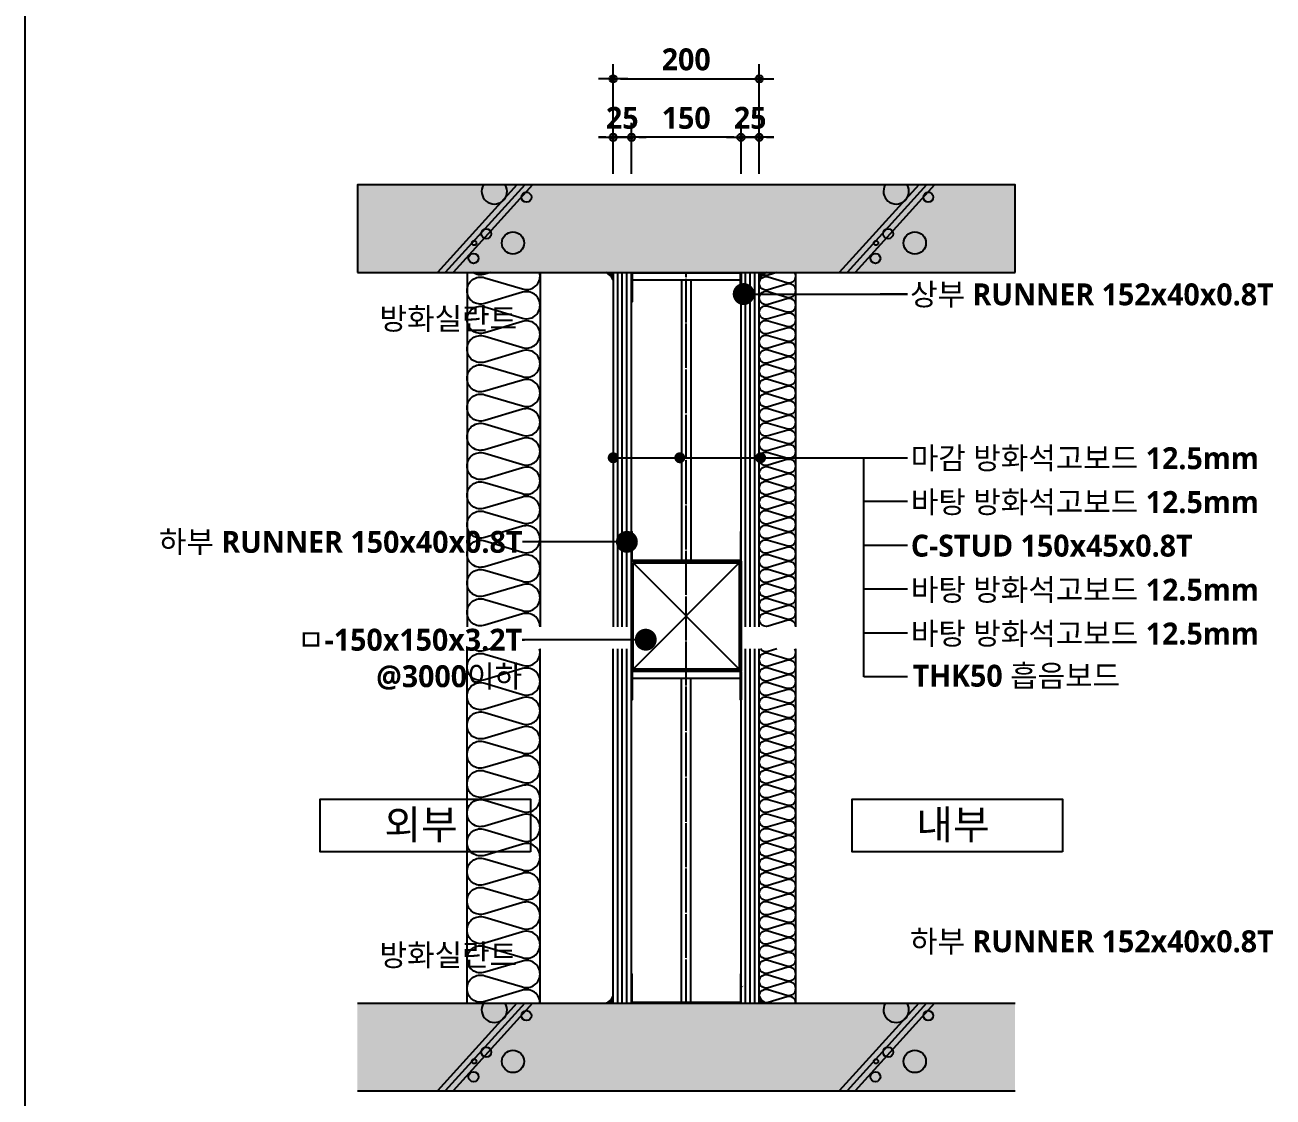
# Model space of a CAD drawing. Extents: x 200 to 24872, y 200 to 5740.
# Drawn here: x 10445 to 12153, y 2978 to 4445 of the extents above; entities that cross this region are included whole.
import ezdxf
from ezdxf.enums import TextEntityAlignment as Align

# ---------------------------------------------------------------- set-up
doc = ezdxf.new("R2010")
doc.units = 0
doc.header["$LTSCALE"] = 10
doc.header["$MEASUREMENT"] = 0
doc.header["$PDSIZE"] = -2
doc.linetypes.add('CEN', pattern=[62, 60, -1, 0, -1])
doc.layers.get('0').update_dxf_attribs({"linetype": 'CONTINUOUS'})
doc.layers.get('Defpoints').update_dxf_attribs({"color": 143, "linetype": 'CONTINUOUS'})
for name, color, linetype in [('A-253', 253, 'CONTINUOUS'), ('A-ANNO-GRA1', 7, 'CONTINUOUS'), ('A-ANNO-LEAD', 4, 'CONTINUOUS'), ('A-ANNO-TEXT1', 7, 'CONTINUOUS'), ('A-CON', 2, 'CONTINUOUS'), ('A-DIM', 7, 'CONTINUOUS'), ('A-ELE9', 9, 'CONTINUOUS'), ('A-FIN1', 6, 'CONTINUOUS'), ('A-insul', 251, 'CONTINUOUS'), ('A-LEADER', 7, 'CONTINUOUS'), ('A-ST-AXIS-BUB', 7, 'CONTINUOUS'), ('A-ST-AXIS-DIM', 7, 'CONTINUOUS'), ('A-STEEL', 7, 'CONTINUOUS'), ('A-WALL-DRY', 7, 'CONTINUOUS'), ('A-WALL-GW', 4, 'CONTINUOUS'), ('CEN', 1, 'CEN'), ('CHAN', 3, 'CONTINUOUS'), ('HAT', 5, 'CONTINUOUS'), ('HT', 8, 'CONTINUOUS'), ('경량철골1', 8, 'CONTINUOUS')]:
    doc.layers.add(name, color=color, linetype=linetype)
doc.layers.add('A-TEXT-DP', color=181, linetype='CONTINUOUS', plot=False)
doc.styles.add('2020음성 1차', font='NanumGothicBold.ttf')
doc.dimstyles.new('DLEADER', dxfattribs={"dimscale": 50, "dimtxt": 3, "dimasz": 3, "dimexe": 1, "dimexo": 8, "dimgap": 1, "dimtad": 1, "dimdec": 0, "dimrnd": 0.25, "dimdsep": 32, "dimtxsty": '2020음성 1차', "dimblk": 'DOT', "dimcen": 5, "dimclrd": 4, "dimclre": 4, "dimclrt": 3, "dimadec": 0, "dimazin": 0, "dimtfac": 1, "dimtdec": 0, "dimtix": 1, "dimtmove": 2, "dimatfit": 1, "dimldrblk": 'DOT', "dimfxl": 1, "dimarcsym": 0})
doc.dimstyles.new('RI-DOT-150', dxfattribs={"dimscale": 150, "dimtxt": 3, "dimasz": 1, "dimexe": 2, "dimexo": 2, "dimgap": 1, "dimtad": 1, "dimdec": 0, "dimzin": 9, "dimdsep": 46, "dimtxsty": '2020음성 1차', "dimcen": 0, "dimclrd": 256, "dimclre": 256, "dimclrt": 3, "dimadec": 0, "dimazin": 0, "dimtm": 1e-09, "dimtfac": 1, "dimtdec": 0, "dimtix": 1, "dimtmove": 2, "dimatfit": 3, "dimfxl": 1.25, "dimtolj": 1, "dimtzin": 0, "dimlwd": -1, "dimlwe": -1, "dimarcsym": 0})

# ---------------------------------------------------------------- blocks, each defined once
blk = doc.blocks.new('222')
at = {"layer": 'HT'}
for p, q in [((9529.35, 4310.29), (9583.73, 4370.29)), ((9540.15, 4310.29), (9594.53, 4370.29))]:
    blk.add_line(p, q, dxfattribs=at)
at = {"layer": 'HT', "color": 4}
blk.add_line((9534.75, 4310.29), (9589.13, 4370.29), dxfattribs=at)
at = {"layer": 'HT'}
for centre, radius in [((9542.83, 4350.06), 7.63), ((9569.78, 4360.57), 3.41), ((9569.39, 4350.02), 1.53), ((9561.07, 4343.74), 3.41), ((9533.57, 4318.74), 3.41)]:
    blk.add_circle(centre, radius, dxfattribs=at)
blk.add_arc((9555.55, 4314.72), 8.7, 329.37522, 210.62478, dxfattribs=at)
blk = doc.blocks.new('_Dot')
at = {"color": 0, "lineweight": -2}
blk.add_line((-0.5, 0), (-1, 0), dxfattribs=at)
at = {"color": 0, "const_width": 0.5}
blk.add_lwpolyline([(-0.25, 0, 1), (0.25, 0, 1)], format="xyb", close=True, dxfattribs=at)
blk = doc.blocks.new('SYM-DOT')
at = {"layer": 'A-LEADER', "const_width": 7.5}
blk.add_lwpolyline([(-7.1, 1.8, 1), (0.4, 1.8, 1)], format="xyb", close=True, dxfattribs=at)
blk = doc.blocks.new('DIMDOT')
at = {"layer": 'A-DIM', "color": 7, "linetype": 'Continuous'}
blk.add_line((-2, 0), (2, 0), dxfattribs=at)
for radius in [0.5, 0.25]:
    blk.add_circle((0, 0), radius, dxfattribs=at)
blk = doc.blocks.new('*D141')
at = {"layer": 'A-ST-AXIS-DIM'}
for p, q in [((11250, 4241.7), (11250, 4391.7)), ((11450, 4241.7), (11450, 4391.7)), ((11260, 4371.7), (11440, 4371.7))]:
    blk.add_line(p, q, dxfattribs=at)
at = {"layer": 'Defpoints', "color": 0}
for p in [(11450, 4371.7), (11250, 4226.7), (11450, 4226.7)]:
    blk.add_point(p, dxfattribs=at)
at = {"layer": 'A-ST-AXIS-DIM', "linetype": 'ByBlock', "xscale": 10, "yscale": 10, "zscale": 10, "rotation": 180}
blk.add_blockref('DIMDOT', (11250, 4371.7), dxfattribs=at)
at = {"layer": 'A-ST-AXIS-DIM', "linetype": 'ByBlock', "xscale": 10, "yscale": 10, "zscale": 10}
blk.add_blockref('DIMDOT', (11450, 4371.7), dxfattribs=at)
at = {"layer": 'A-ST-AXIS-DIM', "color": 3, "ltscale": 10, "insert": (11350, 4398.2), "char_height": 30, "attachment_point": 5, "style": '2020음성 1차'}
blk.add_mtext('\\A1;200', dxfattribs=at)
blk = doc.blocks.new('*D142')
at = {"layer": 'A-ST-AXIS-DIM'}
for p, q in [((11275, 4241.7), (11275, 4311.7)), ((11425, 4241.7), (11425, 4311.7)), ((11415, 4291.7), (11285, 4291.7))]:
    blk.add_line(p, q, dxfattribs=at)
at = {"layer": 'Defpoints', "color": 0}
for p in [(11275, 4291.7), (11275, 4226.7), (11425, 4226.7)]:
    blk.add_point(p, dxfattribs=at)
at = {"layer": 'A-ST-AXIS-DIM', "linetype": 'ByBlock', "xscale": 10, "yscale": 10, "zscale": 10, "rotation": 180}
blk.add_blockref('DIMDOT', (11275, 4291.7), dxfattribs=at)
at = {"layer": 'A-ST-AXIS-DIM', "linetype": 'ByBlock', "xscale": 10, "yscale": 10, "zscale": 10}
blk.add_blockref('DIMDOT', (11425, 4291.7), dxfattribs=at)
at = {"layer": 'A-ST-AXIS-DIM', "color": 3, "ltscale": 10, "insert": (11350, 4318.2), "char_height": 30, "attachment_point": 5, "style": '2020음성 1차'}
blk.add_mtext('\\A1;150', dxfattribs=at)
blk = doc.blocks.new('*D143')
at = {"layer": 'A-ST-AXIS-DIM'}
for p, q in [((11250, 4241.7), (11250, 4311.7)), ((11275, 4241.7), (11275, 4311.7)), ((11240, 4291.7), (11230, 4291.7)), ((11275, 4291.7), (11250, 4291.7)), ((11285, 4291.7), (11295, 4291.7))]:
    blk.add_line(p, q, dxfattribs=at)
at = {"layer": 'Defpoints', "color": 0}
for p in [(11250, 4291.7), (11250, 4226.7), (11275, 4226.7)]:
    blk.add_point(p, dxfattribs=at)
at = {"layer": 'A-ST-AXIS-DIM', "linetype": 'ByBlock', "xscale": 10, "yscale": 10, "zscale": 10}
blk.add_blockref('DIMDOT', (11250, 4291.7), dxfattribs=at)
at = {"layer": 'A-ST-AXIS-DIM', "linetype": 'ByBlock', "xscale": 10, "yscale": 10, "zscale": 10, "rotation": 180}
blk.add_blockref('DIMDOT', (11275, 4291.7), dxfattribs=at)
at = {"layer": 'A-ST-AXIS-DIM', "color": 3, "ltscale": 10, "insert": (11262.5, 4318.2), "char_height": 30, "attachment_point": 5, "style": '2020음성 1차'}
blk.add_mtext('\\A1;25', dxfattribs=at)
blk = doc.blocks.new('*D144')
at = {"layer": 'A-ST-AXIS-DIM'}
for p, q in [((11425, 4241.7), (11425, 4311.7)), ((11450, 4241.7), (11450, 4311.7)), ((11415, 4291.7), (11405, 4291.7)), ((11450, 4291.7), (11425, 4291.7)), ((11460, 4291.7), (11470, 4291.7))]:
    blk.add_line(p, q, dxfattribs=at)
at = {"layer": 'Defpoints', "color": 0}
for p in [(11425, 4291.7), (11425, 4226.7), (11450, 4226.7)]:
    blk.add_point(p, dxfattribs=at)
at = {"layer": 'A-ST-AXIS-DIM', "linetype": 'ByBlock', "xscale": 10, "yscale": 10, "zscale": 10}
blk.add_blockref('DIMDOT', (11425, 4291.7), dxfattribs=at)
at = {"layer": 'A-ST-AXIS-DIM', "linetype": 'ByBlock', "xscale": 10, "yscale": 10, "zscale": 10, "rotation": 180}
blk.add_blockref('DIMDOT', (11450, 4291.7), dxfattribs=at)
at = {"layer": 'A-ST-AXIS-DIM', "color": 3, "ltscale": 10, "insert": (11437.5, 4318.2), "char_height": 30, "attachment_point": 5, "style": '2020음성 1차'}
blk.add_mtext('\\A1;25', dxfattribs=at)

msp = doc.modelspace()

# ---------------------------------------------------------------- hatches: boundary and pattern name
at = {"layer": 'A-253'}
h = msp.add_hatch(color=256, dxfattribs=at)
h.dxf.hatch_style = 1
h.paths.add_polyline_path([(10900, 4106.7), (11800, 4106.7), (11800, 4226.7), (10900, 4226.7)])
h = msp.add_hatch(color=256, dxfattribs=at)
h.dxf.hatch_style = 1
h.paths.add_polyline_path([(10900, 3106.7), (11800, 3106.7), (11800, 2986.7), (10900, 2986.7)])
at = {"layer": 'HAT'}
h = msp.add_hatch(dxfattribs=at)
h.set_pattern_fill('ANSI31', color=256, scale=0.6, style=0)
h.set_pattern_definition([(45, (4518.7636, 6944.82555), (-0.42426407, 0.42426407), [])])
h.paths.add_polyline_path([(11250, 4106.7), (11240, 4106.7, -0.200138), (11250, 4096.8)])
h = msp.add_hatch(dxfattribs=at)
h.set_pattern_fill('ANSI31', color=256, scale=0.6, style=0)
h.set_pattern_definition([(45, (4568.7636, 6944.82555), (-0.42426407, 0.42426407), [])])
h.paths.add_polyline_path([(11450, 4106.7), (11460, 4106.7, 0.200138), (11450, 4096.8)])
h = msp.add_hatch(dxfattribs=at)
h.set_pattern_fill('ANSI31', color=256, scale=0.6, style=0)
h.set_pattern_definition([(45, (4518.7636, 5893.9594), (-0.42426407, 0.42426407), [])])
h.paths.add_polyline_path([(11250, 3106.7), (11240, 3106.7, 0.200138), (11250, 3116.6)])
h = msp.add_hatch(dxfattribs=at)
h.set_pattern_fill('ANSI31', color=256, scale=0.6, style=0)
h.set_pattern_definition([(45, (4568.7636, 5893.9594), (-0.42426407, 0.42426407), [])])
h.paths.add_polyline_path([(11450, 3106.7), (11460, 3106.7, -0.200138), (11450, 3116.6)])

# ---------------------------------------------------------------- linework, layer by layer
at = {"layer": 'A-ANNO-GRA1'}
msp.add_line((10445, 5740), (10445, 200), dxfattribs=at)
at = {"layer": 'A-ANNO-LEAD'}
for p, q in [((11592.9, 3553.3), (11592.9, 3853.3)), ((11652.9, 3793.3), (11592.9, 3793.3)), ((11652.9, 3733.3), (11592.9, 3733.3)), ((11652.9, 3673.3), (11592.9, 3673.3)), ((11652.9, 3613.3), (11592.9, 3613.3)), ((11652.9, 3553.3), (11592.9, 3553.3))]:
    msp.add_line(p, q, dxfattribs=at)
for points in [[(11244.6, 4101.3, 0, 12, 0), (11225.5, 4084.8, 0, 0, 0), (11171.6, 4039, 0, 0, 0), (11123.6, 4039, 0, 0, 0)], [(11426.3, 3129.6, 0, 12, 0), (11445.4, 3146.1, 0, 0, 0), (11494.3, 3191.9, 0, 0, 0), (11652.9, 3191.9, 0, 0, 0)], [(11244.6, 3110, 0, 12, 0), (11225.5, 3126.5, 0, 0, 0), (11171.6, 3172.4, 0, 0, 0), (11123.6, 3172.4, 0, 0, 0)]]:
    msp.add_lwpolyline(points, format="xyseb", dxfattribs=at)
msp.add_lwpolyline([(11250, 3853.3), (11600.8, 3853.3), (11652.9, 3853.3)], dxfattribs=at)
at = {"layer": 'A-CON'}
for p, q in [((10900, 4106.7), (11800, 4106.7)), ((10900, 3106.7), (11800, 3106.7))]:
    msp.add_line(p, q, dxfattribs=at)
at = {"layer": 'A-ELE9'}
for p, q in [((11500, 3621.7), (11500, 4106.7)), ((11500, 3106.7), (11500, 3591.7))]:
    msp.add_line(p, q, dxfattribs=at)
at = {"layer": 'A-FIN1'}
for centre, start, end in [((11233.1, 4089.7), 22.6698, 67.94), ((11466.9, 4089.7), 112.06, 157.3302), ((11233.1, 3123.6), 292.06, 337.3302), ((11466.9, 3123.6), 202.6698, 247.94)]:
    msp.add_arc(centre, 18.3, start, end, dxfattribs=at)
at = {"layer": 'A-insul'}
for points in [[(11150, 3621.7, 0.509267), (11150, 3621.7, 0.509267), (11125.8, 3639.4), (11074.2, 3624, -0.509267), (11050, 3641.7, -0.509267), (11074.2, 3659.4), (11125.8, 3644, 0.509267), (11150, 3661.7, 0.509267), (11125.8, 3679.4), (11074.2, 3664.1, -0.509267), (11050, 3681.7, -0.509267), (11074.2, 3699.4), (11125.8, 3684.1, 0.509267), (11150, 3701.7, 0.509267), (11125.8, 3719.4), (11074.2, 3704.1, -0.509267), (11050, 3721.7, -0.509267), (11074.2, 3739.4), (11125.8, 3724.1, 0.509267), (11150, 3741.7, 0.509267), (11125.8, 3759.4), (11074.2, 3744.1, -0.509267), (11050, 3761.8, -0.509267), (11074.2, 3779.4), (11125.8, 3764.1, 0.509267), (11150, 3781.8, 0.509267), (11125.8, 3799.4), (11074.2, 3784.1, -0.509267), (11050, 3801.8, -0.509267), (11074.2, 3819.4), (11125.8, 3804.1, 0.509267), (11150, 3821.8, 0.509267), (11125.8, 3839.5), (11074.2, 3824.1, -0.509267), (11050, 3841.8, -0.509267), (11074.2, 3859.5), (11125.8, 3844.1, 0.509267), (11150, 3861.8, 0.509267), (11125.8, 3879.5), (11074.2, 3864.2, -0.509267), (11050, 3881.8, -0.509267), (11074.2, 3899.5), (11125.8, 3884.2, 0.509267), (11150, 3901.8, 0.509267), (11125.8, 3919.5), (11074.2, 3904.2, -0.509267), (11050, 3921.8, -0.509267), (11074.2, 3939.5), (11125.8, 3924.2, 0.509267), (11150, 3941.8, 0.509267), (11125.8, 3959.5), (11074.2, 3944.2, -0.509267), (11050, 3961.9, -0.509267), (11074.2, 3979.5), (11125.8, 3964.2, 0.509267), (11150, 3981.9, 0.509267), (11125.8, 3999.5), (11074.2, 3984.2, -0.509267), (11050, 4001.9, -0.509267), (11074.2, 4019.5), (11125.8, 4004.2, 0.509267), (11150, 4021.9, 0.509267), (11125.8, 4039.6), (11074.2, 4024.2, -0.509267), (11050, 4041.9, -0.509267), (11074.2, 4059.6), (11125.8, 4044.2, 0.509267), (11150, 4061.9, 0.509267), (11125.8, 4079.6), (11074.2, 4064.3, -0.509267), (11050, 4081.9, -0.509267), (11074.2, 4099.6), (11125.8, 4084.3, 0.509267), (11150, 4101.9, 0.064962), (11149.4, 4106.7)], [(11082.3, 4106.7), (11074.2, 4104.3, -0.233634), (11058, 4106.7)], [(11500, 3621.7, 0.509267), (11500, 3621.7, 0.509267), (11487.9, 3630.5), (11462.1, 3622.9, -0.509267), (11450, 3631.7, -0.509267), (11462.1, 3640.5), (11487.9, 3632.9, 0.509267), (11500, 3641.7, 0.509267), (11487.9, 3650.5), (11462.1, 3642.9, -0.509267), (11450, 3651.7, -0.509267), (11462.1, 3660.5), (11487.9, 3652.9, 0.509267), (11500, 3661.7, 0.509267), (11487.9, 3670.5), (11462.1, 3662.9, -0.509267), (11450, 3671.7, -0.509267), (11462.1, 3680.5), (11487.9, 3672.9, 0.509267), (11500, 3681.7, 0.509267), (11487.9, 3690.5), (11462.1, 3682.9, -0.509267), (11450, 3691.7, -0.509267), (11462.1, 3700.5), (11487.9, 3692.9, 0.509267), (11500, 3701.7, 0.509267), (11487.9, 3710.6), (11462.1, 3702.9, -0.509267), (11450, 3711.7, -0.509267), (11462.1, 3720.6), (11487.9, 3712.9, 0.509267), (11500, 3721.7, 0.509267), (11487.9, 3730.6), (11462.1, 3722.9, -0.509267), (11450, 3731.7, -0.509267), (11462.1, 3740.6), (11487.9, 3732.9, 0.509267), (11500, 3741.7, 0.509267), (11487.9, 3750.6), (11462.1, 3742.9, -0.509267), (11450, 3751.7, -0.509267), (11462.1, 3760.6), (11487.9, 3752.9, 0.509267), (11500, 3761.7, 0.509267), (11487.9, 3770.6), (11462.1, 3762.9, -0.509267), (11450, 3771.8, -0.509267), (11462.1, 3780.6), (11487.9, 3772.9, 0.509267), (11500, 3781.8, 0.509267), (11487.9, 3790.6), (11462.1, 3782.9, -0.509267), (11450, 3791.8, -0.509267), (11462.1, 3800.6), (11487.9, 3792.9, 0.509267), (11500, 3801.8, 0.509267), (11487.9, 3810.6), (11462.1, 3802.9, -0.509267), (11450, 3811.8, -0.509267), (11462.1, 3820.6), (11487.9, 3812.9, 0.509267), (11500, 3821.8, 0.509267), (11487.9, 3830.6), (11462.1, 3823, -0.509267), (11450, 3831.8, -0.509267), (11462.1, 3840.6), (11487.9, 3833, 0.509267), (11500, 3841.8, 0.509267), (11487.9, 3850.6), (11462.1, 3843, -0.509267), (11450, 3851.8, -0.509267), (11462.1, 3860.6), (11487.9, 3853, 0.509267), (11500, 3861.8, 0.509267), (11487.9, 3870.6), (11462.1, 3863, -0.509267), (11450, 3871.8, -0.509267), (11462.1, 3880.6), (11487.9, 3873, 0.509267), (11500, 3881.8, 0.509267), (11487.9, 3890.6), (11462.1, 3883, -0.509267), (11450, 3891.8, -0.509267), (11462.1, 3900.6), (11487.9, 3893, 0.509267), (11500, 3901.8, 0.509267), (11487.9, 3910.7), (11462.1, 3903, -0.509267), (11450, 3911.8, -0.509267), (11462.1, 3920.7), (11487.9, 3913, 0.509267), (11500, 3921.8, 0.509267), (11487.9, 3930.7), (11462.1, 3923, -0.509267), (11450, 3931.8, -0.509267), (11462.1, 3940.7), (11487.9, 3933, 0.509267), (11500, 3941.8, 0.509267), (11487.9, 3950.7), (11462.1, 3943, -0.509267), (11450, 3951.8, -0.509267), (11462.1, 3960.7), (11487.9, 3953, 0.509267), (11500, 3961.8, 0.509267), (11487.9, 3970.7), (11462.1, 3963, -0.509267), (11450, 3971.9, -0.509267), (11462.1, 3980.7), (11487.9, 3973, 0.509267), (11500, 3981.9, 0.509267), (11487.9, 3990.7), (11462.1, 3983, -0.509267), (11450, 3991.9, -0.509267), (11462.1, 4000.7), (11487.9, 3993, 0.509267), (11500, 4001.9, 0.509267), (11487.9, 4010.7), (11462.1, 4003, -0.509267), (11450, 4011.9, -0.509267), (11462.1, 4020.7), (11487.9, 4013, 0.509267), (11500, 4021.9, 0.509267), (11487.9, 4030.7), (11462.1, 4023.1, -0.509267), (11450, 4031.9, -0.509267), (11462.1, 4040.7), (11487.9, 4033.1, 0.509267), (11500, 4041.9, 0.509267), (11487.9, 4050.7), (11462.1, 4043.1, -0.509267), (11450, 4051.9, -0.509267), (11462.1, 4060.7), (11487.9, 4053.1, 0.509267), (11500, 4061.9, 0.509267), (11487.9, 4070.7), (11462.1, 4063.1, -0.509267), (11450, 4071.9, -0.509267), (11462.1, 4080.7), (11487.9, 4073.1, 0.509267), (11500, 4081.9, 0.509267), (11487.9, 4090.7), (11462.1, 4083.1, -0.509267), (11450, 4091.9, -0.509267), (11462.1, 4100.7), (11487.9, 4093.1, 0.509267), (11500, 4101.9, 0.135505), (11498.7, 4106.7)], [(11474.2, 4106.7), (11462.1, 4103.1, -0.332027), (11451.6, 4106.7)], [(11150, 3106.7, 0.509267), (11150, 3106.7, 0.509267), (11125.8, 3124.4), (11074.2, 3109, -0.509267), (11050, 3126.7, -0.509267), (11074.2, 3144.4), (11125.8, 3129, 0.509267), (11150, 3146.7, 0.509267), (11125.8, 3164.4), (11074.2, 3149.1, -0.509267), (11050, 3166.7, -0.509267), (11074.2, 3184.4), (11125.8, 3169.1, 0.509267), (11150, 3186.7, 0.509267), (11125.8, 3204.4), (11074.2, 3189.1, -0.509267), (11050, 3206.7, -0.509267), (11074.2, 3224.4), (11125.8, 3209.1, 0.509267), (11150, 3226.7, 0.509267), (11125.8, 3244.4), (11074.2, 3229.1, -0.509267), (11050, 3246.8, -0.509267), (11074.2, 3264.4), (11125.8, 3249.1, 0.509267), (11150, 3266.8, 0.509267), (11125.8, 3284.4), (11074.2, 3269.1, -0.509267), (11050, 3286.8, -0.509267), (11074.2, 3304.4), (11125.8, 3289.1, 0.509267), (11150, 3306.8, 0.509267), (11125.8, 3324.5), (11074.2, 3309.1, -0.509267), (11050, 3326.8, -0.509267), (11074.2, 3344.5), (11125.8, 3329.1, 0.509267), (11150, 3346.8, 0.509267), (11125.8, 3364.5), (11074.2, 3349.2, -0.509267), (11050, 3366.8, -0.509267), (11074.2, 3384.5), (11125.8, 3369.2, 0.509267), (11150, 3386.8, 0.509267), (11125.8, 3404.5), (11074.2, 3389.2, -0.509267), (11050, 3406.8, -0.509267), (11074.2, 3424.5), (11125.8, 3409.2, 0.509267), (11150, 3426.8, 0.509267), (11125.8, 3444.5), (11074.2, 3429.2, -0.509267), (11050, 3446.9, -0.509267), (11074.2, 3464.5), (11125.8, 3449.2, 0.509267), (11150, 3466.9, 0.509267), (11125.8, 3484.5), (11074.2, 3469.2, -0.509267), (11050, 3486.9, -0.509267), (11074.2, 3504.5), (11125.8, 3489.2, 0.509267), (11150, 3506.9, 0.509267), (11125.8, 3524.6), (11074.2, 3509.2, -0.509267), (11050, 3526.9, -0.509267), (11074.2, 3544.6), (11125.8, 3529.2, 0.509267), (11150, 3546.9, 0.509267), (11125.8, 3564.6), (11074.2, 3549.3, -0.509267), (11050, 3566.9, -0.509267), (11074.2, 3584.6), (11125.8, 3569.3, 0.509267), (11150, 3586.9, 0.064962), (11149.4, 3591.7)], [(11082.3, 3591.7), (11074.2, 3589.3, -0.233634), (11058, 3591.7)], [(11500, 3106.7, 0.509267), (11500, 3106.7, 0.509267), (11487.9, 3115.5), (11462.1, 3107.9, -0.509267), (11450, 3116.7, -0.509267), (11462.1, 3125.5), (11487.9, 3117.9, 0.509267), (11500, 3126.7, 0.509267), (11487.9, 3135.5), (11462.1, 3127.9, -0.509267), (11450, 3136.7, -0.509267), (11462.1, 3145.5), (11487.9, 3137.9, 0.509267), (11500, 3146.7, 0.509267), (11487.9, 3155.5), (11462.1, 3147.9, -0.509267), (11450, 3156.7, -0.509267), (11462.1, 3165.5), (11487.9, 3157.9, 0.509267), (11500, 3166.7, 0.509267), (11487.9, 3175.5), (11462.1, 3167.9, -0.509267), (11450, 3176.7, -0.509267), (11462.1, 3185.5), (11487.9, 3177.9, 0.509267), (11500, 3186.7, 0.509267), (11487.9, 3195.6), (11462.1, 3187.9, -0.509267), (11450, 3196.7, -0.509267), (11462.1, 3205.6), (11487.9, 3197.9, 0.509267), (11500, 3206.7, 0.509267), (11487.9, 3215.6), (11462.1, 3207.9, -0.509267), (11450, 3216.7, -0.509267), (11462.1, 3225.6), (11487.9, 3217.9, 0.509267), (11500, 3226.7, 0.509267), (11487.9, 3235.6), (11462.1, 3227.9, -0.509267), (11450, 3236.7, -0.509267), (11462.1, 3245.6), (11487.9, 3237.9, 0.509267), (11500, 3246.7, 0.509267), (11487.9, 3255.6), (11462.1, 3247.9, -0.509267), (11450, 3256.8, -0.509267), (11462.1, 3265.6), (11487.9, 3257.9, 0.509267), (11500, 3266.8, 0.509267), (11487.9, 3275.6), (11462.1, 3267.9, -0.509267), (11450, 3276.8, -0.509267), (11462.1, 3285.6), (11487.9, 3277.9, 0.509267), (11500, 3286.8, 0.509267), (11487.9, 3295.6), (11462.1, 3287.9, -0.509267), (11450, 3296.8, -0.509267), (11462.1, 3305.6), (11487.9, 3297.9, 0.509267), (11500, 3306.8, 0.509267), (11487.9, 3315.6), (11462.1, 3308, -0.509267), (11450, 3316.8, -0.509267), (11462.1, 3325.6), (11487.9, 3318, 0.509267), (11500, 3326.8, 0.509267), (11487.9, 3335.6), (11462.1, 3328, -0.509267), (11450, 3336.8, -0.509267), (11462.1, 3345.6), (11487.9, 3338, 0.509267), (11500, 3346.8, 0.509267), (11487.9, 3355.6), (11462.1, 3348, -0.509267), (11450, 3356.8, -0.509267), (11462.1, 3365.6), (11487.9, 3358, 0.509267), (11500, 3366.8, 0.509267), (11487.9, 3375.6), (11462.1, 3368, -0.509267), (11450, 3376.8, -0.509267), (11462.1, 3385.6), (11487.9, 3378, 0.509267), (11500, 3386.8, 0.509267), (11487.9, 3395.7), (11462.1, 3388, -0.509267), (11450, 3396.8, -0.509267), (11462.1, 3405.7), (11487.9, 3398, 0.509267), (11500, 3406.8, 0.509267), (11487.9, 3415.7), (11462.1, 3408, -0.509267), (11450, 3416.8, -0.509267), (11462.1, 3425.7), (11487.9, 3418, 0.509267), (11500, 3426.8, 0.509267), (11487.9, 3435.7), (11462.1, 3428, -0.509267), (11450, 3436.8, -0.509267), (11462.1, 3445.7), (11487.9, 3438, 0.509267), (11500, 3446.8, 0.509267), (11487.9, 3455.7), (11462.1, 3448, -0.509267), (11450, 3456.9, -0.509267), (11462.1, 3465.7), (11487.9, 3458, 0.509267), (11500, 3466.9, 0.509267), (11487.9, 3475.7), (11462.1, 3468, -0.509267), (11450, 3476.9, -0.509267), (11462.1, 3485.7), (11487.9, 3478, 0.509267), (11500, 3486.9, 0.509267), (11487.9, 3495.7), (11462.1, 3488, -0.509267), (11450, 3496.9, -0.509267), (11462.1, 3505.7), (11487.9, 3498, 0.509267), (11500, 3506.9, 0.509267), (11487.9, 3515.7), (11462.1, 3508.1, -0.509267), (11450, 3516.9, -0.509267), (11462.1, 3525.7), (11487.9, 3518.1, 0.509267), (11500, 3526.9, 0.509267), (11487.9, 3535.7), (11462.1, 3528.1, -0.509267), (11450, 3536.9, -0.509267), (11462.1, 3545.7), (11487.9, 3538.1, 0.509267), (11500, 3546.9, 0.509267), (11487.9, 3555.7), (11462.1, 3548.1, -0.509267), (11450, 3556.9, -0.509267), (11462.1, 3565.7), (11487.9, 3558.1, 0.509267), (11500, 3566.9, 0.509267), (11487.9, 3575.7), (11462.1, 3568.1, -0.509267), (11450, 3576.9, -0.509267), (11462.1, 3585.7), (11487.9, 3578.1, 0.509267), (11500, 3586.9, 0.135505), (11498.7, 3591.7)], [(11474.2, 3591.7), (11462.1, 3588.1, -0.332027), (11451.6, 3591.7)]]:
    msp.add_lwpolyline(points, format="xyb", dxfattribs=at)
at = {"layer": 'A-ST-AXIS-BUB'}
for points in [[(11137, 3313.9), (10849, 3313.9), (10849, 3385.9), (11137, 3385.9)], [(11865, 3313.9), (11577, 3313.9), (11577, 3385.9), (11865, 3385.9)]]:
    msp.add_lwpolyline(points, close=True, dxfattribs=at)
at = {"layer": 'A-STEEL'}
for p, q in [((11277.3, 3709.4), (11422.7, 3564)), ((11277.3, 3564), (11422.7, 3709.4))]:
    msp.add_line(p, q, dxfattribs=at)
for points in [[(11275, 3711.7), (11425, 3711.7), (11425, 3561.7), (11275, 3561.7)], [(11277.3, 3709.4), (11422.7, 3709.4), (11422.7, 3564), (11277.3, 3564)]]:
    msp.add_lwpolyline(points, close=True, dxfattribs=at)
at = {"layer": 'A-TEXT-DP'}
msp.add_line((10900, 2986.7), (11800, 2986.7), dxfattribs=at)
msp.add_lwpolyline([(11800, 4106.7), (11800, 4226.7), (10900, 4226.7), (10900, 4106.7)], dxfattribs=at)
at = {"layer": 'A-WALL-DRY'}
for p, q in [((11250, 4106.7), (11250, 3621.7)), ((11256.2, 3621.7), (11256.2, 4106.7)), ((11262.5, 3621.7), (11262.5, 4106.7)), ((11268.7, 3621.7), (11268.7, 4106.7)), ((11275, 3621.7), (11275, 4106.7)), ((11425, 3621.7), (11425, 4106.7)), ((11431.3, 3621.7), (11431.3, 4106.7)), ((11437.5, 3621.7), (11437.5, 4106.7)), ((11443.8, 3621.7), (11443.8, 4106.7)), ((11450, 3621.7), (11450, 4106.7)), ((11250, 3106.7), (11250, 3591.7)), ((11256.2, 3106.7), (11256.2, 3591.7)), ((11262.5, 3106.7), (11262.5, 3591.7)), ((11268.7, 3106.7), (11268.7, 3591.7)), ((11275, 3106.7), (11275, 3591.7)), ((11425, 3106.7), (11425, 3591.7)), ((11431.3, 3106.7), (11431.3, 3591.7)), ((11437.5, 3106.7), (11437.5, 3591.7)), ((11443.8, 3106.7), (11443.8, 3591.7)), ((11450, 3106.7), (11450, 3591.7))]:
    msp.add_line(p, q, dxfattribs=at)
at = {"layer": 'A-WALL-GW'}
for p, q in [((11050, 4106.7), (11050, 3621.7)), ((11150, 4106.7), (11150, 3621.7)), ((11050, 3106.7), (11050, 3591.7)), ((11150, 3106.7), (11150, 3591.7))]:
    msp.add_line(p, q, dxfattribs=at)
at = {"layer": 'CEN', "ltscale": 0.1}
msp.add_line((11350, 3106.7), (11350, 4106.7), dxfattribs=at)
at = {"layer": 'CHAN'}
for points in [[(11425, 4066.7), (11424.2, 4066.7), (11424.2, 4105.6, 0.414214), (11423.9, 4105.9), (11276.1, 4105.9, 0.414214), (11275.8, 4105.6), (11275.8, 4066.7), (11275, 4066.7), (11275, 4105.9, -0.414214), (11275.8, 4106.7), (11424.2, 4106.7, -0.414214), (11425, 4105.9)], [(11425, 3751.7), (11424.2, 3751.7), (11424.2, 3712.7, -0.414214), (11423.9, 3712.5), (11276.1, 3712.5, -0.414214), (11275.8, 3712.7), (11275.8, 3751.7), (11275, 3751.7), (11275, 3712.5, 0.414214), (11275.8, 3711.7), (11424.2, 3711.7, 0.414214), (11425, 3712.5)], [(11425, 3521.7), (11424.2, 3521.7), (11424.2, 3560.6, 0.414214), (11423.9, 3560.9), (11276.1, 3560.9, 0.414214), (11275.8, 3560.6), (11275.8, 3521.7), (11275, 3521.7), (11275, 3560.9, -0.414214), (11275.8, 3561.7), (11424.2, 3561.7, -0.414214), (11425, 3560.9)], [(11425, 3146.7), (11424.2, 3146.7), (11424.2, 3107.7, -0.414214), (11423.9, 3107.5), (11276.1, 3107.5, -0.414214), (11275.8, 3107.7), (11275.8, 3146.7), (11275, 3146.7), (11275, 3107.5, 0.414214), (11275.8, 3106.7), (11424.2, 3106.7, 0.414214), (11425, 3107.5)]]:
    msp.add_lwpolyline(points, format="xyb", close=True, dxfattribs=at)
at = {"layer": '경량철골1'}
for p, q in [((11275.8, 4096.7), (11424.2, 4096.7)), ((11343.5, 4096.7), (11343.5, 3711.7)), ((11356.5, 4096.7), (11356.5, 3711.7)), ((11275.8, 3551.7), (11424.2, 3551.7)), ((11343.5, 3107.5), (11343.5, 3551.7)), ((11356.5, 3107.5), (11356.5, 3551.7))]:
    msp.add_line(p, q, dxfattribs=at)

# ---------------------------------------------------------------- block references
at = {"xscale": 2, "yscale": 2, "zscale": 2, "rotation": 180}
for p in [(30198.5, 12847.2), (30748.5, 12847.2), (30198.5, 11727.2), (30748.5, 11727.2)]:
    msp.add_blockref('222', p, dxfattribs=at)
at = {"layer": 'A-ANNO-LEAD', "xscale": -1}
for p in [(11246.7, 3851.4), (11337.9, 3851.4), (11448.5, 3851.4)]:
    msp.add_blockref('SYM-DOT', p, dxfattribs=at)

# ---------------------------------------------------------------- texts
at = {"layer": 'A-ANNO-TEXT1', "style": '2020음성 1차'}
for s, p in [('상부 RUNNER 152x40x0.8T', (11656.4, 4076.8)), ('마감 방화석고보드 12.5mm', (11657.4, 3852.6)), ('바탕 방화석고보드 12.5mm', (11657.4, 3792.6)), ('C-STUD 150x45x0.8T', (11657.4, 3732.9)), ('바탕 방화석고보드 12.5mm', (11657.4, 3672.6)), ('바탕 방화석고보드 12.5mm', (11657.4, 3612.6)), ('THK50 흡음보드', (11660, 3554.9)), ('하부 RUNNER 152x40x0.8T', (11656.4, 3191.5))]:
    msp.add_text(s, height=30, dxfattribs=at).set_placement(p, align=Align.MIDDLE_LEFT)
for p in [(11118.5, 4028.6), (11118.5, 3157.6)]:
    msp.add_text('방화실란트', height=30, dxfattribs=at).set_placement(p, align=Align.RIGHT)
for s, p in [('하부 RUNNER 150x40x0.8T', (11125.8, 3738.1)), ('ㅁ-150x150x3.2T', (11125.4, 3604.2)), ('@3000이하', (11125.4, 3554.2))]:
    msp.add_text(s, height=30, dxfattribs=at).set_placement(p, align=Align.MIDDLE_RIGHT)
for s, p in [('외부', (10936.9, 3331.2)), ('내부', (11664.9, 3331.2))]:
    msp.add_text(s, height=40, dxfattribs=at).set_placement(p)

# ---------------------------------------------------------------- dimensions: what is measured, and where the dimension line sits
at = {"layer": 'A-ST-AXIS-DIM'}
dim = msp.add_linear_dim(base=(11450, 4371.7), p1=(11250, 4226.7), p2=(11450, 4226.7), dimstyle='RI-DOT-150', override={"dimscale": 10, "dimexo": 1.5, "dimlunit": 6, "dimblk1": 'DIMDOT', "dimblk2": 'DIMDOT', "dimsah": 1}, dxfattribs=at)
dim.commit()
dim.dimension.update_dxf_attribs({"geometry": '*D141', "text_midpoint": (11350, 4398.2)})
for base, p1, p2, picture, middle in [((11250, 4291.7), (11275, 4226.7), (11250, 4226.7), '*D143', (11262.5, 4318.2)), ((11275, 4291.7), (11425, 4226.7), (11275, 4226.7), '*D142', (11350, 4318.2)), ((11425, 4291.7), (11450, 4226.7), (11425, 4226.7), '*D144', (11437.5, 4318.2))]:
    dim = msp.add_linear_dim(base=base, p1=p1, p2=p2, angle=180, dimstyle='RI-DOT-150', override={"dimscale": 10, "dimexo": 1.5, "dimlunit": 6, "dimblk1": 'DIMDOT', "dimblk2": 'DIMDOT', "dimsah": 1}, dxfattribs=at)
    dim.commit()
    dim.dimension.update_dxf_attribs({"geometry": picture, "text_midpoint": middle})

# ---------------------------------------------------------------- leaders
at = {"layer": 'A-ANNO-LEAD'}
for points in [[(11428.7, 4077.2), (11652.9, 4077.2), (11615.3, 4077.2)], [(11268.8, 3738.1), (11152.2, 3738.1), (11125.8, 3738.1)], [(11294.6, 3604.2), (11125.4, 3604.2), (11128.5, 3604.2)]]:
    msp.add_leader(points, dimstyle='DLEADER', override={"dimscale": 10, "dimclrd": 7}, dxfattribs=at)

doc.saveas('drawing.dxf')
